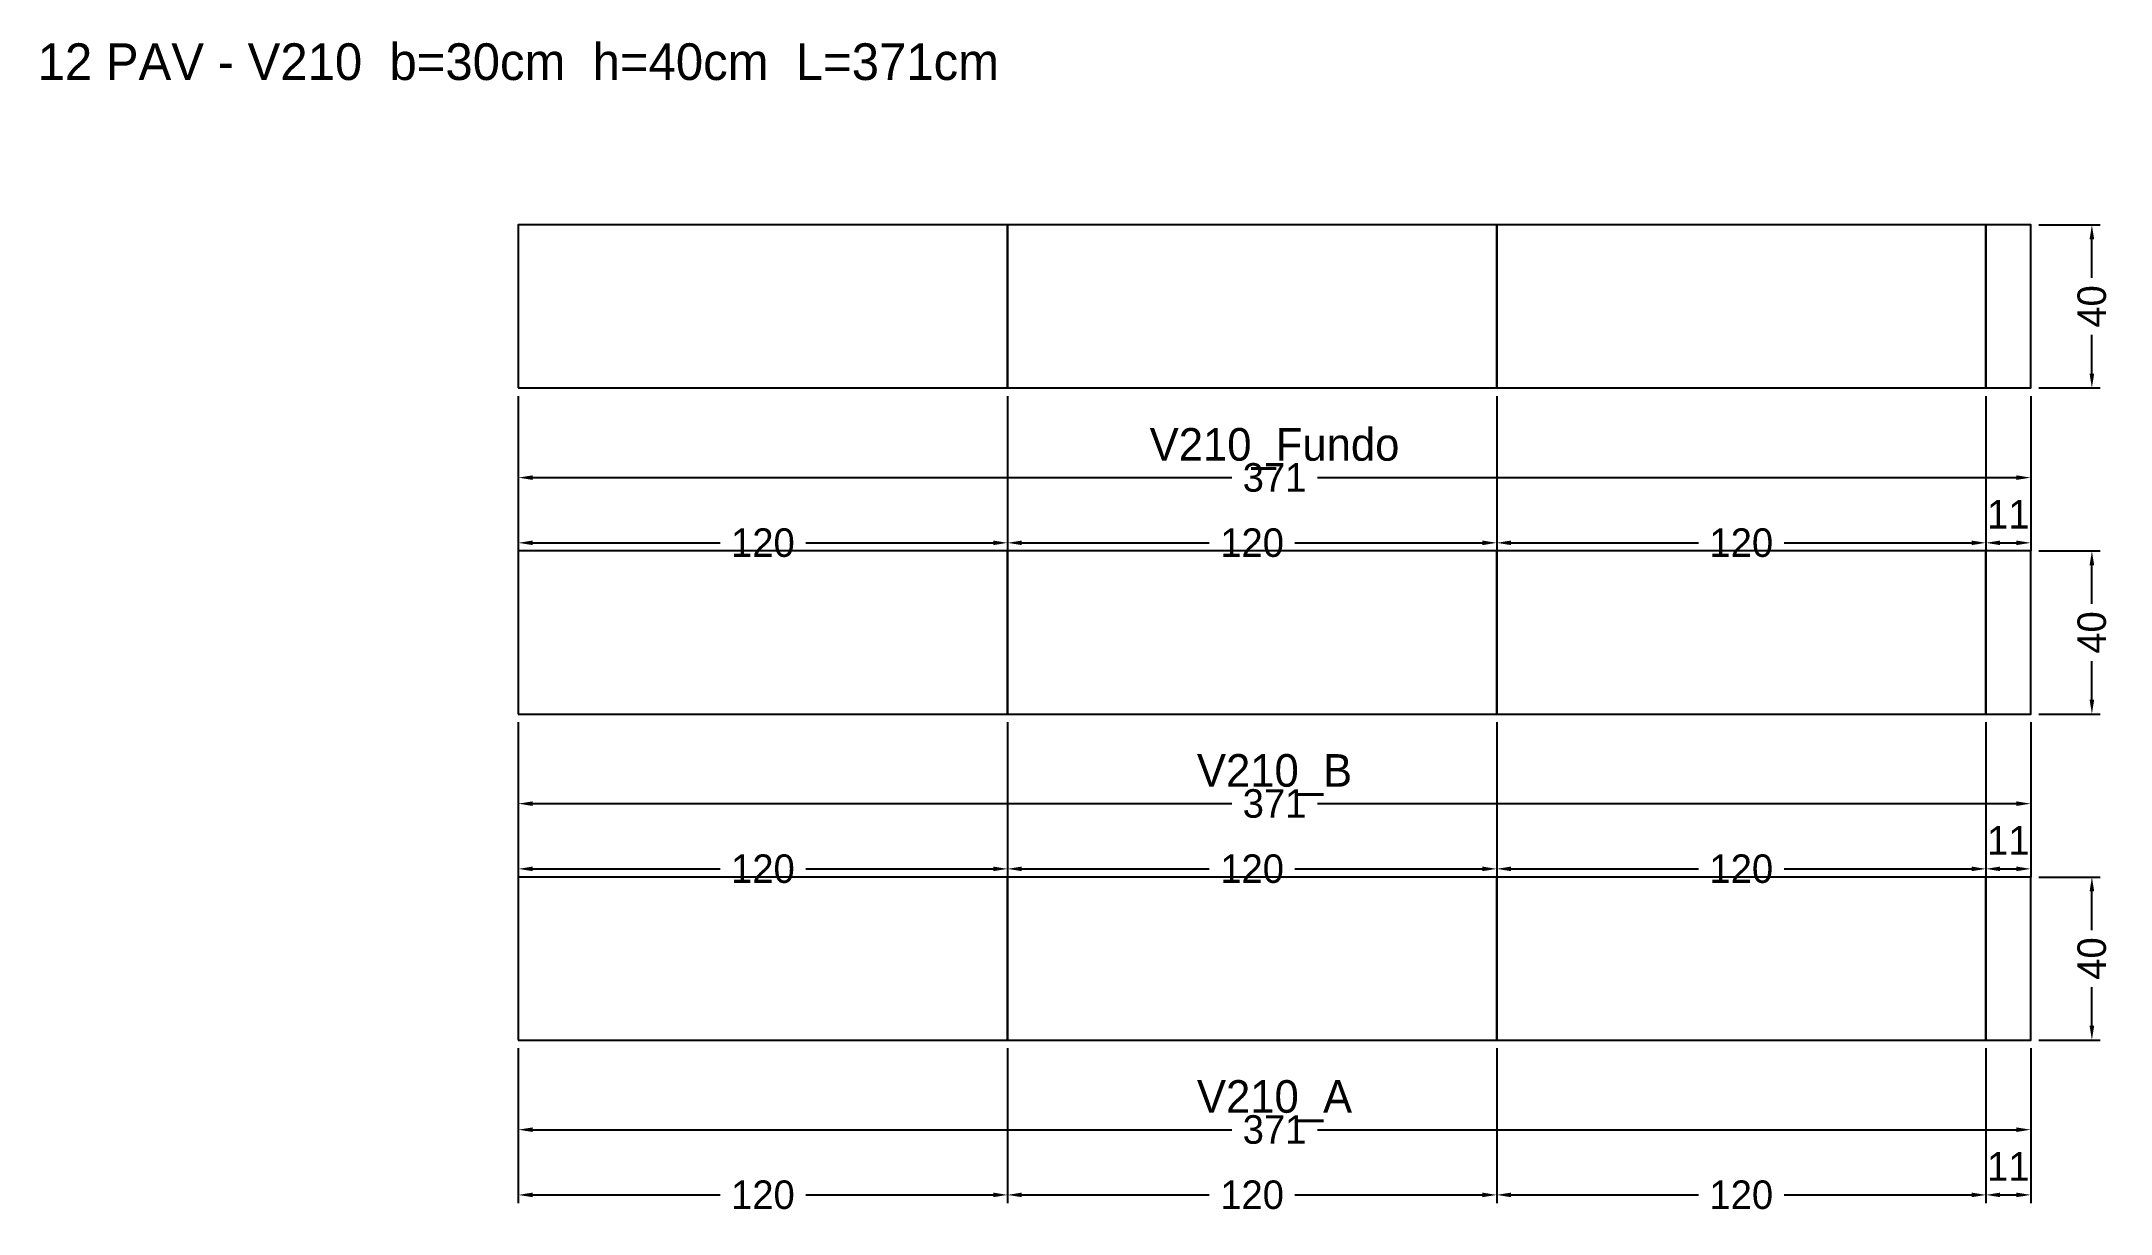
# Model space of a CAD drawing. Header units: metres. Extents: x -117 to 391, y -43 to 245.
import ezdxf

# ---------------------------------------------------------------- set-up
doc = ezdxf.new("R2010")
doc.units = ezdxf.units.M
for name, color, linetype in [('COTA', 3, 'Continuous'), ('NOMENCLATURA', 2, 'Continuous'), ('Paineis', 7, 'Continuous'), ('Texto Secao', 2, 'Continuous')]:
    doc.layers.add(name, color=color, linetype=linetype)
doc.dimstyles.new('COTA_VIG', dxfattribs={"dimtxt": 7, "dimasz": 3.5, "dimexe": 2, "dimexo": 2, "dimgap": 1.5, "dimtad": 1, "dimdec": 1, "dimcen": 2.5, "dimclrd": 3, "dimclre": 3, "dimclrt": 3, "dimazin": 3, "dimtfac": 1, "dimtmove": 0, "dimatfit": 3})

# ---------------------------------------------------------------- blocks, each defined once
blk = doc.blocks.new('_CLOSEDFILLED')
at = {"color": 0, "linetype": 'BYBLOCK'}
blk.add_solid([(-1, 0.16), (0, 0), (-1, -0.16)], dxfattribs=at)
blk = doc.blocks.new('*D1')
at = {"color": 3}
for p, q in [((0, -2), (0, -24)), ((371, -2), (371, -24)), ((3.5, -22), (175, -22)), ((196, -22), (367.5, -22))]:
    blk.add_line(p, q, dxfattribs=at)
at = {"layer": 'Defpoints'}
for p in [(0, 0), (371, 0), (0, -22)]:
    blk.add_point(p, dxfattribs=at)
at = {"layer": 'COTA', "color": 3, "xscale": 3.5, "yscale": 3.5, "rotation": 180}
blk.add_blockref('_CLOSEDFILLED', (0, -22), dxfattribs=at)
at = {"layer": 'COTA', "color": 3, "xscale": 3.5, "yscale": 3.5}
blk.add_blockref('_CLOSEDFILLED', (371, -22), dxfattribs=at)
at = {"layer": 'COTA', "color": 3, "insert": (185.5, -22), "char_height": 7, "attachment_point": 5}
blk.add_mtext('371', dxfattribs=at)
blk = doc.blocks.new('*D2')
at = {"color": 3}
for p, q in [((0, -2), (0, -40)), ((120, -2), (120, -40)), ((3.5, -38), (49.5, -38)), ((70.5, -38), (116.5, -38))]:
    blk.add_line(p, q, dxfattribs=at)
at = {"layer": 'Defpoints'}
for p in [(0, 0), (120, 0), (0, -38)]:
    blk.add_point(p, dxfattribs=at)
at = {"layer": 'COTA', "color": 3, "xscale": 3.5, "yscale": 3.5, "rotation": 180}
blk.add_blockref('_CLOSEDFILLED', (0, -38), dxfattribs=at)
at = {"layer": 'COTA', "color": 3, "xscale": 3.5, "yscale": 3.5}
blk.add_blockref('_CLOSEDFILLED', (120, -38), dxfattribs=at)
at = {"layer": 'COTA', "color": 3, "insert": (60, -38), "char_height": 7, "attachment_point": 5}
blk.add_mtext('120', dxfattribs=at)
blk = doc.blocks.new('*D3')
at = {"color": 3}
for p, q in [((120, -2), (120, -40)), ((240, -2), (240, -40)), ((123.5, -38), (169.5, -38)), ((190.5, -38), (236.5, -38))]:
    blk.add_line(p, q, dxfattribs=at)
at = {"layer": 'Defpoints'}
for p in [(120, 0), (240, 0), (120, -38)]:
    blk.add_point(p, dxfattribs=at)
at = {"layer": 'COTA', "color": 3, "xscale": 3.5, "yscale": 3.5, "rotation": 180}
blk.add_blockref('_CLOSEDFILLED', (120, -38), dxfattribs=at)
at = {"layer": 'COTA', "color": 3, "xscale": 3.5, "yscale": 3.5}
blk.add_blockref('_CLOSEDFILLED', (240, -38), dxfattribs=at)
at = {"layer": 'COTA', "color": 3, "insert": (180, -38), "char_height": 7, "attachment_point": 5}
blk.add_mtext('120', dxfattribs=at)
blk = doc.blocks.new('*D4')
at = {"color": 3}
for p, q in [((240, -2), (240, -40)), ((360, -2), (360, -40)), ((243.5, -38), (289.5, -38)), ((310.5, -38), (356.5, -38))]:
    blk.add_line(p, q, dxfattribs=at)
at = {"layer": 'Defpoints'}
for p in [(240, 0), (360, 0), (240, -38)]:
    blk.add_point(p, dxfattribs=at)
at = {"layer": 'COTA', "color": 3, "xscale": 3.5, "yscale": 3.5, "rotation": 180}
blk.add_blockref('_CLOSEDFILLED', (240, -38), dxfattribs=at)
at = {"layer": 'COTA', "color": 3, "xscale": 3.5, "yscale": 3.5}
blk.add_blockref('_CLOSEDFILLED', (360, -38), dxfattribs=at)
at = {"layer": 'COTA', "color": 3, "insert": (300, -38), "char_height": 7, "attachment_point": 5}
blk.add_mtext('120', dxfattribs=at)
blk = doc.blocks.new('*D6')
at = {"color": 3}
for p, q in [((373, 40), (388, 40)), ((386, 27), (386, 36.5)), ((386, 3.5), (386, 13)), ((373, 0), (388, 0))]:
    blk.add_line(p, q, dxfattribs=at)
at = {"layer": 'Defpoints'}
for p in [(371, 40), (371, 0), (386, 0)]:
    blk.add_point(p, dxfattribs=at)
at = {"layer": 'COTA', "color": 3, "xscale": 3.5, "yscale": 3.5}
for p, rotation in [((386, 40), 90), ((386, 0), 270)]:
    blk.add_blockref('_CLOSEDFILLED', p, dxfattribs=dict(at, rotation=rotation))
at = {"layer": 'COTA', "color": 3, "insert": (386, 20), "char_height": 7, "attachment_point": 5, "rotation": 90}
blk.add_mtext('40', dxfattribs=at)
blk = doc.blocks.new('*D7')
at = {"color": 3}
for p, q in [((0, 78), (0, 56)), ((371, 78), (371, 56)), ((3.5, 58), (175, 58)), ((196, 58), (367.5, 58))]:
    blk.add_line(p, q, dxfattribs=at)
at = {"layer": 'Defpoints'}
for p in [(0, 80), (371, 80), (0, 58)]:
    blk.add_point(p, dxfattribs=at)
at = {"layer": 'COTA', "color": 3, "xscale": 3.5, "yscale": 3.5, "rotation": 180}
blk.add_blockref('_CLOSEDFILLED', (0, 58), dxfattribs=at)
at = {"layer": 'COTA', "color": 3, "xscale": 3.5, "yscale": 3.5}
blk.add_blockref('_CLOSEDFILLED', (371, 58), dxfattribs=at)
at = {"layer": 'COTA', "color": 3, "insert": (185.5, 58), "char_height": 7, "attachment_point": 5}
blk.add_mtext('371', dxfattribs=at)
blk = doc.blocks.new('*D8')
at = {"color": 3}
for p, q in [((0, 78), (0, 40)), ((120, 78), (120, 40)), ((3.5, 42), (49.5, 42)), ((70.5, 42), (116.5, 42))]:
    blk.add_line(p, q, dxfattribs=at)
at = {"layer": 'Defpoints'}
for p in [(0, 80), (120, 80), (0, 42)]:
    blk.add_point(p, dxfattribs=at)
at = {"layer": 'COTA', "color": 3, "xscale": 3.5, "yscale": 3.5, "rotation": 180}
blk.add_blockref('_CLOSEDFILLED', (0, 42), dxfattribs=at)
at = {"layer": 'COTA', "color": 3, "xscale": 3.5, "yscale": 3.5}
blk.add_blockref('_CLOSEDFILLED', (120, 42), dxfattribs=at)
at = {"layer": 'COTA', "color": 3, "insert": (60, 42), "char_height": 7, "attachment_point": 5}
blk.add_mtext('120', dxfattribs=at)
blk = doc.blocks.new('*D9')
at = {"color": 3}
for p, q in [((120, 78), (120, 40)), ((240, 78), (240, 40)), ((123.5, 42), (169.5, 42)), ((190.5, 42), (236.5, 42))]:
    blk.add_line(p, q, dxfattribs=at)
at = {"layer": 'Defpoints'}
for p in [(120, 80), (240, 80), (120, 42)]:
    blk.add_point(p, dxfattribs=at)
at = {"layer": 'COTA', "color": 3, "xscale": 3.5, "yscale": 3.5, "rotation": 180}
blk.add_blockref('_CLOSEDFILLED', (120, 42), dxfattribs=at)
at = {"layer": 'COTA', "color": 3, "xscale": 3.5, "yscale": 3.5}
blk.add_blockref('_CLOSEDFILLED', (240, 42), dxfattribs=at)
at = {"layer": 'COTA', "color": 3, "insert": (180, 42), "char_height": 7, "attachment_point": 5}
blk.add_mtext('120', dxfattribs=at)
blk = doc.blocks.new('*D10')
at = {"color": 3}
for p, q in [((240, 78), (240, 40)), ((360, 78), (360, 40)), ((243.5, 42), (289.5, 42)), ((310.5, 42), (356.5, 42))]:
    blk.add_line(p, q, dxfattribs=at)
at = {"layer": 'Defpoints'}
for p in [(240, 80), (360, 80), (240, 42)]:
    blk.add_point(p, dxfattribs=at)
at = {"layer": 'COTA', "color": 3, "xscale": 3.5, "yscale": 3.5, "rotation": 180}
blk.add_blockref('_CLOSEDFILLED', (240, 42), dxfattribs=at)
at = {"layer": 'COTA', "color": 3, "xscale": 3.5, "yscale": 3.5}
blk.add_blockref('_CLOSEDFILLED', (360, 42), dxfattribs=at)
at = {"layer": 'COTA', "color": 3, "insert": (300, 42), "char_height": 7, "attachment_point": 5}
blk.add_mtext('120', dxfattribs=at)
blk = doc.blocks.new('*D12')
at = {"color": 3}
for p, q in [((373, 120), (388, 120)), ((386, 107), (386, 116.5)), ((386, 83.5), (386, 93)), ((373, 80), (388, 80))]:
    blk.add_line(p, q, dxfattribs=at)
at = {"layer": 'Defpoints'}
for p in [(371, 120), (371, 80), (386, 80)]:
    blk.add_point(p, dxfattribs=at)
at = {"layer": 'COTA', "color": 3, "xscale": 3.5, "yscale": 3.5}
for p, rotation in [((386, 120), 90), ((386, 80), 270)]:
    blk.add_blockref('_CLOSEDFILLED', p, dxfattribs=dict(at, rotation=rotation))
at = {"layer": 'COTA', "color": 3, "insert": (386, 100), "char_height": 7, "attachment_point": 5, "rotation": 90}
blk.add_mtext('40', dxfattribs=at)
blk = doc.blocks.new('*D13')
at = {"color": 3}
for p, q in [((0, 158), (0, 136)), ((371, 158), (371, 136)), ((3.5, 138), (175, 138)), ((196, 138), (367.5, 138))]:
    blk.add_line(p, q, dxfattribs=at)
at = {"layer": 'Defpoints'}
for p in [(0, 160), (371, 160), (0, 138)]:
    blk.add_point(p, dxfattribs=at)
at = {"layer": 'COTA', "color": 3, "xscale": 3.5, "yscale": 3.5, "rotation": 180}
blk.add_blockref('_CLOSEDFILLED', (0, 138), dxfattribs=at)
at = {"layer": 'COTA', "color": 3, "xscale": 3.5, "yscale": 3.5}
blk.add_blockref('_CLOSEDFILLED', (371, 138), dxfattribs=at)
at = {"layer": 'COTA', "color": 3, "insert": (185.5, 138), "char_height": 7, "attachment_point": 5}
blk.add_mtext('371', dxfattribs=at)
blk = doc.blocks.new('*D14')
at = {"color": 3}
for p, q in [((0, 158), (0, 120)), ((120, 158), (120, 120)), ((3.5, 122), (49.5, 122)), ((70.5, 122), (116.5, 122))]:
    blk.add_line(p, q, dxfattribs=at)
at = {"layer": 'Defpoints'}
for p in [(0, 160), (120, 160), (0, 122)]:
    blk.add_point(p, dxfattribs=at)
at = {"layer": 'COTA', "color": 3, "xscale": 3.5, "yscale": 3.5, "rotation": 180}
blk.add_blockref('_CLOSEDFILLED', (0, 122), dxfattribs=at)
at = {"layer": 'COTA', "color": 3, "xscale": 3.5, "yscale": 3.5}
blk.add_blockref('_CLOSEDFILLED', (120, 122), dxfattribs=at)
at = {"layer": 'COTA', "color": 3, "insert": (60, 122), "char_height": 7, "attachment_point": 5}
blk.add_mtext('120', dxfattribs=at)
blk = doc.blocks.new('*D15')
at = {"color": 3}
for p, q in [((120, 158), (120, 120)), ((240, 158), (240, 120)), ((123.5, 122), (169.5, 122)), ((190.5, 122), (236.5, 122))]:
    blk.add_line(p, q, dxfattribs=at)
at = {"layer": 'Defpoints'}
for p in [(120, 160), (240, 160), (120, 122)]:
    blk.add_point(p, dxfattribs=at)
at = {"layer": 'COTA', "color": 3, "xscale": 3.5, "yscale": 3.5, "rotation": 180}
blk.add_blockref('_CLOSEDFILLED', (120, 122), dxfattribs=at)
at = {"layer": 'COTA', "color": 3, "xscale": 3.5, "yscale": 3.5}
blk.add_blockref('_CLOSEDFILLED', (240, 122), dxfattribs=at)
at = {"layer": 'COTA', "color": 3, "insert": (180, 122), "char_height": 7, "attachment_point": 5}
blk.add_mtext('120', dxfattribs=at)
blk = doc.blocks.new('*D16')
at = {"color": 3}
for p, q in [((240, 158), (240, 120)), ((360, 158), (360, 120)), ((243.5, 122), (289.5, 122)), ((310.5, 122), (356.5, 122))]:
    blk.add_line(p, q, dxfattribs=at)
at = {"layer": 'Defpoints'}
for p in [(240, 160), (360, 160), (240, 122)]:
    blk.add_point(p, dxfattribs=at)
at = {"layer": 'COTA', "color": 3, "xscale": 3.5, "yscale": 3.5, "rotation": 180}
blk.add_blockref('_CLOSEDFILLED', (240, 122), dxfattribs=at)
at = {"layer": 'COTA', "color": 3, "xscale": 3.5, "yscale": 3.5}
blk.add_blockref('_CLOSEDFILLED', (360, 122), dxfattribs=at)
at = {"layer": 'COTA', "color": 3, "insert": (300, 122), "char_height": 7, "attachment_point": 5}
blk.add_mtext('120', dxfattribs=at)
blk = doc.blocks.new('*D18')
at = {"color": 3}
for p, q in [((373, 200), (388, 200)), ((386, 187), (386, 196.5)), ((386, 163.5), (386, 173)), ((373, 160), (388, 160))]:
    blk.add_line(p, q, dxfattribs=at)
at = {"layer": 'Defpoints'}
for p in [(371, 200), (371, 160), (386, 160)]:
    blk.add_point(p, dxfattribs=at)
at = {"layer": 'COTA', "color": 3, "xscale": 3.5, "yscale": 3.5}
for p, rotation in [((386, 200), 90), ((386, 160), 270)]:
    blk.add_blockref('_CLOSEDFILLED', p, dxfattribs=dict(at, rotation=rotation))
at = {"layer": 'COTA', "color": 3, "insert": (386, 180), "char_height": 7, "attachment_point": 5, "rotation": 90}
blk.add_mtext('40', dxfattribs=at)

msp = doc.modelspace()

# ---------------------------------------------------------------- linework, layer by layer
at = {"layer": 'Paineis'}
for points in [[(0, 160), (120, 160), (120, 200), (0, 200)], [(120, 160), (240, 160), (240, 200), (120, 200)], [(240, 160), (360, 160), (360, 200), (240, 200)], [(360, 160), (371, 160), (371, 200), (360, 200)], [(0, 80), (120, 80), (120, 120), (0, 120)], [(120, 80), (240, 80), (240, 120), (120, 120)], [(240, 80), (360, 80), (360, 120), (240, 120)], [(360, 80), (371, 80), (371, 120), (360, 120)], [(0, 0), (120, 0), (120, 40), (0, 40)], [(120, 0), (240, 0), (240, 40), (120, 40)], [(240, 0), (360, 0), (360, 40), (240, 40)], [(360, 0), (371, 0), (371, 40), (360, 40)]]:
    msp.add_lwpolyline(points, close=True, dxfattribs=at)

# ---------------------------------------------------------------- texts
at = {"layer": 'NOMENCLATURA', "insert": (0, 240), "char_height": 9, "width": 391, "attachment_point": 5}
msp.add_mtext('12 PAV - V210  b=30cm  h=40cm  L=371cm', dxfattribs=at)
at = {"layer": 'Texto Secao', "char_height": 8, "width": 391, "attachment_point": 5}
for s, insert in [('V210_Fundo', (185.5, 145)), ('V210_B', (185.5, 65)), ('V210_A', (185.5, -15))]:
    msp.add_mtext(s, dxfattribs=dict(at, insert=insert))

# ---------------------------------------------------------------- dimensions: what is measured, and where the dimension line sits
at = {"layer": 'COTA'}
for base, p1, p2, picture, middle in [((386, 160), (371, 160), (371, 200), '*D18', (386, 180)), ((386, 80), (371, 80), (371, 120), '*D12', (386, 100)), ((386, 0), (371, 0), (371, 40), '*D6', (386, 20))]:
    dim = msp.add_linear_dim(base=base, p1=p1, p2=p2, angle=90, dimstyle='COTA_VIG', dxfattribs=at)
    dim.commit()
    dim.dimension.update_dxf_attribs({"geometry": picture, "text_midpoint": middle})
for base, p1, p2, picture, middle in [((0, 138), (0, 160), (371, 160), '*D13', (185.5, 138)), ((0, 122), (0, 160), (120, 160), '*D14', (60, 122)), ((120, 122), (120, 160), (240, 160), '*D15', (180, 122)), ((240, 122), (240, 160), (360, 160), '*D16', (300, 122)), ((0, 58), (0, 80), (371, 80), '*D7', (185.5, 58)), ((0, 42), (0, 80), (120, 80), '*D8', (60, 42)), ((120, 42), (120, 80), (240, 80), '*D9', (180, 42)), ((240, 42), (240, 80), (360, 80), '*D10', (300, 42)), ((0, -22), (0, 0), (371, 0), '*D1', (185.5, -22)), ((0, -38), (0, 0), (120, 0), '*D2', (60, -38)), ((120, -38), (120, 0), (240, 0), '*D3', (180, -38)), ((240, -38), (240, 0), (360, 0), '*D4', (300, -38))]:
    dim = msp.add_linear_dim(base=base, p1=p1, p2=p2, dimstyle='COTA_VIG', dxfattribs=at)
    dim.commit()
    dim.dimension.update_dxf_attribs({"geometry": picture, "text_midpoint": middle})
for base, p1, p2 in [((360, 122), (360, 160), (371, 160)), ((360, 42), (360, 80), (371, 80)), ((360, -38), (360, 0), (371, 0))]:
    msp.add_linear_dim(base=base, p1=p1, p2=p2, dimstyle='COTA_VIG', dxfattribs=at).render()

doc.saveas('drawing.dxf')
